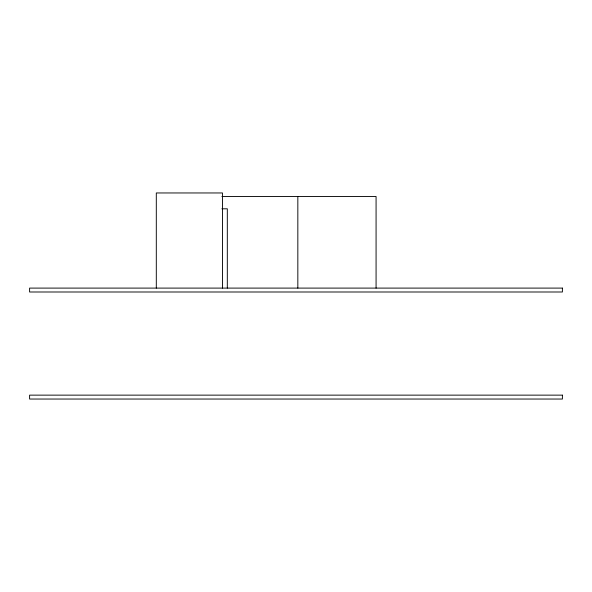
<?xml version="1.0" encoding="UTF-8"?>
<svg xmlns="http://www.w3.org/2000/svg" width="592" height="592" viewBox="0 0 592 592"><rect width="100%" height="100%" fill="white"/><g stroke="black" fill="none" stroke-linecap="round" stroke-linejoin="round"><path stroke-width="0.89" d="M221.874 196.477L376.075 196.477L376.075 288.097M221.874 208.806L227.313 208.806L227.313 288.097M297.835 196.477L297.835 288.097M222.481 288.097L222.481 192.962L156.303 192.962L156.303 288.097M562.4 288.097L29.6 288.097L29.6 291.997L562.4 291.997L562.4 288.097M562.4 395.138L29.6 395.138L29.6 399.038L562.4 399.038L562.4 395.138"/></g></svg>
